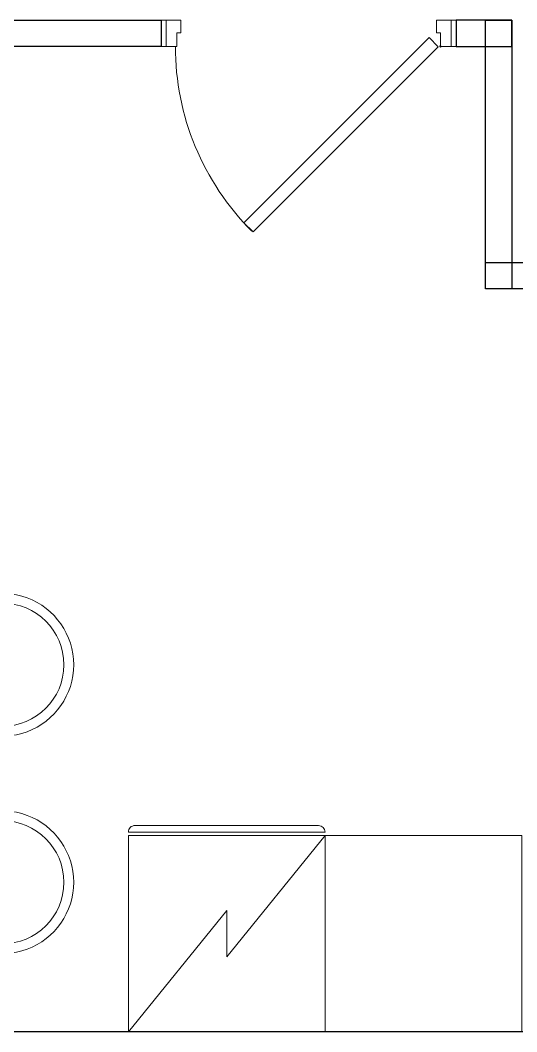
# Model space of a CAD drawing. Header units: millimetres. Extents: x 0 to 145404, y 0 to 194550.
# Drawn here: x 78975 to 80490, y 97046 to 100136 of the extents above; entities that cross this region are included whole.
import ezdxf

# ---------------------------------------------------------------- set-up
doc = ezdxf.new("R2010")
doc.units = ezdxf.units.MM
for name, color, linetype, lineweight in [('АР - Двери', 126, 'Continuous', 9), ('АР - Монолит', 56, 'Continuous', 30), ('АР - Обор. - Холодильник', 42, 'Continuous', 9), ('АР - Оборуд', 252, 'Continuous', 0), ('АР - Перегородки 80', 32, 'Continuous', 30)]:
    doc.layers.add(name, color=color, linetype=linetype, lineweight=lineweight)
doc.layers.add('АР - мебель', color=7, linetype='Continuous', lineweight=9, true_color=0x787878)

# ---------------------------------------------------------------- blocks, each defined once
blk = doc.blocks.new('*U206')
at = {"ltscale": 100}
for p, q in [((15, 37.5), (15, -42.5)), ((46, 37.5), (15, 37.5)), ((48, -4.5), (48, 35.5)), ((852, -4.5), (852, 37.5)), ((852, 37.5), (885, 37.5)), ((885, 37.5), (885, -42.5)), ((60, -4.5), (48, -4.5)), ((60, -42.5), (60, -4.5)), ((840, -42.5), (840, -4.5)), ((840, -4.5), (852, -4.5)), ((15, -42.5), (60, -42.5)), ((885, -42.5), (840, -42.5))]:
    blk.add_line(p, q, dxfattribs=at)
for points in [[(54.4, 38.9), (82.7, 10.6), (648, 575.9), (619.7, 604.2)], [(15, -42.5), (0, -42.5), (0, 37.5), (15, 37.5)], [(885, -42.5), (900, -42.5), (900, 37.5), (885, 37.5)]]:
    blk.add_lwpolyline(points, close=True, dxfattribs=at)
blk.add_circle((48, 37.5), 2, dxfattribs=at)
blk.add_arc((56.7, 37.5), 800, 0, 44.865, dxfattribs=at)
blk = doc.blocks.new('ОГ73_на5персон_стол1245х685')
for p, q in [((-623.4, 0), (623.4, 0)), ((623.4, 0), (623.4, -686.7)), ((611.5, -686.7), (-623.4, -686.7))]:
    blk.add_line(p, q)
for points in [[(-641, -247.6), (-544.1, -144.5), (-375.8, -79.3), (-161.9, 0)], [(-637.5, -167.6), (-480, 0)], [(-623.4, -76.3), (-551.7, 0)], [(-642.4, -325.5), (-544.1, -220.8), (-454.9, -155.6), (-381.8, -101.3), (-148.4, -101.3), (79.6, -128.4), (611.5, -101.7)], [(-641.9, -401.2), (-544.1, -297.1), (-448.3, -231.9), (-381.8, -177.6), (-148.4, -177.6), (79.6, -204.7), (611.5, -178)], [(-639.6, -475.1), (-544.1, -373.4), (-450.5, -308.2), (-381.8, -253.9), (-148.4, -253.9), (79.6, -281), (611.5, -254.3)], [(-636.3, -537.6), (-393.5, -471.9), (-331.8, -476.1), (-120.1, -454.3), (37.3, -389.1), (611.5, -347.9)], [(611.5, -397.2), (566.5, -404.8), (497, -419.1), (437.5, -433.1), (380, -447.3), (316.4, -462.2), (239, -478.6), (139.9, -497.4), (11.2, -519.3), (-154.9, -545.1), (-366.3, -575.5), (-630.8, -611.4)], [(611.5, -459.1), (596.2, -461.8), (550.2, -474.8), (528.9, -486), (519.4, -494.9), (510.6, -501.6), (500.5, -506.3), (489.4, -509.5), (477.5, -511.8), (464.9, -513.7), (451.9, -515.6), (438.7, -518), (425.4, -521.5), (412.3, -526.5), (399.4, -532.7), (387, -540.1), (375.2, -548.4), (364.1, -557.3), (353.7, -566.7), (344.3, -576.3), (336, -585.9), (328.9, -595.3), (322.6, -604.3), (316.9, -612.9), (311.5, -620.8), (306.1, -628.1), (300.3, -634.4), (293.8, -639.8), (286.3, -644.1), (278.5, -647.3), (274.5, -649.9), (279.3, -652.4), (298.2, -655.6), (336.1, -660), (398.2, -666.3), (489.7, -674.9), (615.5, -686.7)], [(611.5, -552), (538.5, -556.7), (452.3, -591.2), (406.4, -642.9), (611.5, -658.6)], [(611.5, -594.6), (572.9, -595.9), (512.6, -613.2), (611.5, -614.5)]]:
    blk.add_lwpolyline(points)
blk.add_lwpolyline([(-440.4, -390.3), (-348.1, -335.9), (-212.4, -314.2), (-114.7, -330.5), (-38.7, -363.1), (-131, -390.3), (-293.8, -422.9)], close=True)
blk.add_lwpolyline([(-519, -686.7, 0.011376), (-404.4, -659.9, 0.016637), (-327.1, -637.1, 0.004562), (-267.2, -616.7, -0.004114), (-200.8, -594, -0.052088), (102.6, -527.2, -0.099515), (265.7, -541.2, -0.590932), (275.9, -587, -0.103124), (100.7, -686.7)], format="xyb")
for centre, radius, start, end in [((-363.4, 157.9), 218.2, 313.6617, 226.3383), ((301.2, 157.9), 218.2, 313.6617, 226.3383), ((-363.4, 157.9), 188.2, 0, 180), ((301.2, 157.9), 188.2, 0, 180), ((2457.2, -343.3), 3099.7, 173.6403, 186.3597), ((-791, -308.7), 218.2, 44.9911, 313.786), ((-791, -308.7), 188.2, 90, 270), ((-363.4, -852.1), 218.2, 130.7329, 49.2671), ((301.2, -852.1), 218.2, 130.7329, 49.2671), ((-363.4, -852.1), 188.2, 180, 0), ((301.2, -852.1), 188.2, 180, 0)]:
    blk.add_arc(centre, radius, start, end)
blk = doc.blocks.new('холодильник')
at = {"layer": 'АР - Обор. - Холодильник'}
for p, q in [((0, 300), (0, -300)), ((600, 300), (0, 300)), ((600, -300), (600, 300)), ((610, 300), (610, -300)), ((610, 300), (610, 300)), ((630, -280), (630, 280)), ((0, -300), (600, -300)), ((610, -300), (610, -300))]:
    blk.add_line(p, q, dxfattribs=at)
blk.add_lwpolyline([(600, 300), (229.3, 0), (370.7, 0), (0, -300)], dxfattribs=at)
for centre, start, end in [((610, 280), 0, 90), ((610, -280), 270, 0)]:
    blk.add_arc(centre, 20, start, end, dxfattribs=at)
blk = doc.blocks.new('Квартира 1К 6300 тип 36-1')
at = {"layer": 'АР - Монолит'}
blk.add_lwpolyline([(0, 0), (0, 200), (5650, 200), (5650, 0)], close=True, dxfattribs=at)
at = {"layer": 'АР - Оборуд'}
blk.add_lwpolyline([(1420, 200), (1420, 800), (2020, 800), (2020, 200)], close=True, dxfattribs=at)
at = {"layer": 'АР - Перегородки 80'}
for points in [[(1620, 3290), (1620, 3210), (1450, 3210), (1450, 3290)], [(1530, 2470), (1530, 3290), (1450, 3290), (1450, 2470)], [(3060, 3210), (3060, 3290), (2520, 3290), (2520, 3210)], [(740, 2470), (1530, 2470), (1530, 2550), (740, 2550)]]:
    blk.add_lwpolyline(points, close=True, dxfattribs=at)
at = {"layer": 'АР - Двери', "xscale": -1, "rotation": 180}
blk.add_blockref('*U206', (1620, 3247.5), dxfattribs=at)
at = {"layer": 'АР - мебель', "rotation": 270}
blk.add_blockref('ОГ73_на5персон_стол1245х685', (3857.3, 957.8), dxfattribs=at)
at = {"layer": 'АР - Оборуд', "extrusion": (0, 0, -1), "xscale": -1, "zscale": -1, "rotation": 270}
blk.add_blockref('холодильник', (-2320, 200), dxfattribs=at)
blk = doc.blocks.new('V_Section_3')
blk.add_blockref('Квартира 1К 6300 тип 36-1', (8950, -6500))

msp = doc.modelspace()

# ---------------------------------------------------------------- block references
at = {"xscale": -1}
msp.add_blockref('V_Section_3', (90875.5, 103346.1, 0), dxfattribs=at)

doc.saveas('drawing.dxf')
